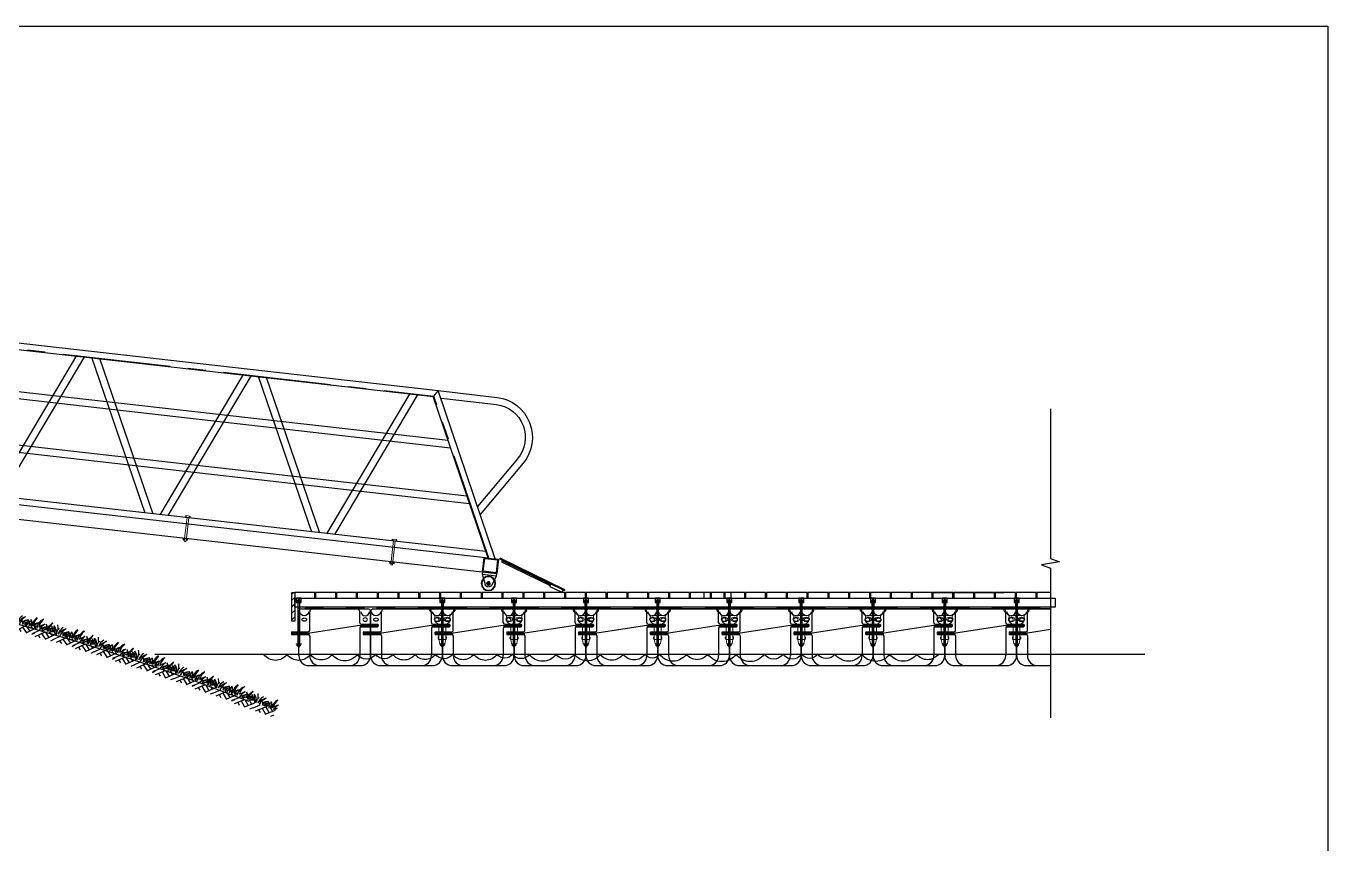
# Model space of a CAD drawing. Header units: millimetres. Extents: x -1822632 to -1305911, y 1206448 to 1536160.
# Drawn here: x -1693630 to -1684561, y 1238765 to 1244462 of the extents above; entities that cross this region are included whole.
import ezdxf

# ---------------------------------------------------------------- set-up
doc = ezdxf.new("R2010")
doc.units = ezdxf.units.MM
doc.header["$LTSCALE"] = 1000
for name, pattern in [('1층 평면도$0$CENTER2', [1.125, 0.75, -0.125, 0.125, -0.125]), ('CENTER2', [28.575, 19.05, -3.175, 3.175, -3.175]), ('HIDDEN', [0.375, 0.25, -0.125])]:
    doc.linetypes.add(name, pattern=pattern)
doc.layers.get('0').update_dxf_attribs({"linetype": 'CONTINUOUS'})
for name, color, linetype in [('0-剖面', 6, 'CONTINUOUS'), ('0L-BLDG', 15, 'CONTINUOUS'), ('0L-线填充', 8, 'CONTINUOUS'), ('DIM_LEAD', 3, 'CONTINUOUS'), ('DIM_SYMB', 3, 'CONTINUOUS'), ('FT', 252, 'CONTINUOUS'), ('PUB_DIM', 3, 'CONTINUOUS'), ('W- bollard系船栓', 4, 'CONTINUOUS'), ('塑木板', 32, 'CONTINUOUS'), ('木龙骨', 25, 'CONTINUOUS'), ('桩', 170, 'CONTINUOUS'), ('水位', 102, 'CONTINUOUS'), ('浮栈道码头木地板', 44, 'CONTINUOUS'), ('短销钉', 253, 'CONTINUOUS'), ('螺栓', 146, 'CONTINUOUS'), ('钢架', 90, 'CONTINUOUS'), ('钢龙骨', 26, 'CONTINUOUS'), ('铝合金', 7, 'CONTINUOUS'), ('铝架', 4, 'CONTINUOUS')]:
    doc.layers.add(name, color=color, linetype=linetype)

# ---------------------------------------------------------------- blocks, each defined once
blk = doc.blocks.new('BLH浮筒立面')
at = {"layer": 'FT'}
for p, q in [((-250, 234.5), (-250, 375)), ((-230, 395), (230, 395)), ((-208.5, 397), (208.2, 397)), ((-208.5, 397), (-208.5, 395)), ((-174.3, 244.5), (-174.3, 375)), ((174.3, 298.5), (174.3, 375)), ((208.2, 397), (208.2, 395)), ((250, 375), (250, 288.5)), ((174.3, 279.5), (-174.3, 225.5)), ((174.3, 279.5), (302.1, 279.5)), ((184.3, 288.5), (298.1, 288.5)), ((-302, 225.5), (-174.3, 225.5)), ((-298, 234.5), (-184.3, 234.5)), ((-298, 216.5), (-184.3, 216.5)), ((-250, 70), (-250, 216.5)), ((-174.3, 206.5), (-174.3, 70)), ((174.3, 260.5), (174.3, 70)), ((184.3, 270.5), (298.1, 270.5)), ((250, 270.5), (250, 70)), ((-180, 0), (180, 0))]:
    blk.add_line(p, q, dxfattribs=at)
at = {"layer": 'FT', "ltscale": 0.5}
for p, q in [((302.1, 284.5), (302.1, 274.5)), ((-302, 230.5), (-302, 220.5))]:
    blk.add_line(p, q, dxfattribs=at)
at = {"layer": 'FT'}
for centre, radius, start, end in [((-230, 375), 20, 90, 180), ((-0.2, -1768.5), 2175.5, 84.50426, 95.49574), ((-154.3, 375), 20, 90, 180), ((154.3, 375), 20, 0, 90), ((230, 375), 20, 0, 90), ((184.3, 298.5), 10, 180, 270), ((298.1, 274.5), 4, 270, 0), ((-298, 220.5), 4, 180, 270), ((-184.3, 244.5), 10, 270, 0), ((-184.3, 206.5), 10, 0, 90), ((184.3, 260.5), 10, 90, 180), ((-180, 70), 70, 180, 270), ((-104.3, 70), 70, 180, 270), ((104.3, 70), 70, 270, 0), ((180, 70), 70, 270, 0)]:
    blk.add_arc(centre, radius, start, end, dxfattribs=at)
at = {"layer": 'FT', "ltscale": 0.5}
for centre, start, end in [((298.1, 284.5), 0, 90), ((-298, 230.5), 90, 180)]:
    blk.add_arc(centre, 4, start, end, dxfattribs=at)
at = {"layer": 'FT', "extrusion": (0, 0, -1)}
blk.add_ellipse((-212.1, 375), major_axis=(-30.4, 0), ratio=0.921809, start_param=3.141593, end_param=6.283185, dxfattribs=at)
at = {"layer": 'FT'}
blk.add_ellipse((211.9, 375.4), major_axis=(30.4, 0.1), ratio=0.921809, start_param=3.141593, end_param=6.283185, dxfattribs=at)
blk.add_ellipse((-212.1, 320.5), major_axis=(-16, 0), ratio=0.75, dxfattribs=at)
at = {"layer": 'FT', "extrusion": (0, 0, -1)}
blk.add_ellipse((212.1, 320.5), major_axis=(16, 0), ratio=0.75, dxfattribs=at)
blk = doc.blocks.new('dxd')
at = {"layer": '短销钉', "lineweight": 13}
for p, q in [((-85.7, 227.1), (-55.8, 200.2)), ((-79, 244.5), (79, 244.5)), ((-77.5, 244.5), (-77.5, 246.5)), ((-77.5, 246.5), (77.5, 246.5)), ((-52.5, 180.1), (-52.5, 192.7)), ((-42.5, 197.2), (42.5, 197.2)), ((52.5, 180.1), (52.5, 192.7)), ((85.7, 227.1), (55.8, 200.2)), ((77.5, 244.5), (77.5, 246.5)), ((-48.8, 152.9), (-27.7, 135.8)), ((-24, 30), (-24, 128)), ((-19.2, 132.8), (19.2, 132.8)), ((24, 30), (24, 128)), ((48.8, 152.9), (27.7, 135.8)), ((-29, 38.9), (-29, 45)), ((-26, 48), (-24, 48)), ((-24, 30), (24, 30)), ((-24, 30), (-18.4, 2)), ((-16, 0), (16, 0)), ((-6, 39), (-6, 44.3)), ((6, 39), (6, 44.3)), ((24, 30), (18.4, 2)), ((26, 48), (24, 48)), ((29, 38.9), (29, 45))]:
    blk.add_line(p, q, dxfattribs=at)
at = {"layer": '短销钉', "lineweight": 13, "ltscale": 0.1}
for p, q in [((-18.4, 2), (-18, 0)), ((-18, 0), (-16, 0)), ((16, 0), (18, 0)), ((18.4, 2), (18, 0))]:
    blk.add_line(p, q, dxfattribs=at)
at = {"layer": '短销钉', "lineweight": 13}
for centre, radius, start, end in [((-79, 234.5), 10, 90, 228.00092), ((0, -1254.1), 1502.6, 87.04345, 92.95655), ((-62.5, 192.7), 10, 0, 48.00092), ((-34.5, 154.5), 31.4, 56.41658, 122.85309), ((34.5, 154.5), 31.3, 57.12872, 123.60194), ((62.5, 192.7), 10, 131.99908, 180), ((79, 234.5), 10, 311.99908, 90), ((-43.5, 170), 13.5, 126.56574, 231), ((-42.5, 160.6), 10, 184.14788, 231), ((-34.5, 185.6), 31.4, 236.13806, 303.55692), ((-34, 128), 10, 0, 51), ((-25.5, 170), 13.5, 308.36964, 51.90106), ((25.5, 170), 13.5, 128.09894, 231.63036), ((34.5, 185.6), 31.4, 236.43853, 303.86649), ((34, 128), 10, 129, 180), ((42.5, 160.6), 10, 309, 355.85212), ((43.5, 170), 13.5, 309, 53.43426), ((-26, 45), 3, 90, 180), ((-16, 2.5), 2.5, 191.30993, 270), ((-3, 44.3), 3, 115.37693, 180), ((0, 38), 10, 64.62307, 115.37693), ((3, 44.3), 3, 0, 64.62307), ((16, 2.5), 2.5, 270, 348.69007), ((26, 45), 3, 0, 90)]:
    blk.add_arc(centre, radius, start, end, dxfattribs=at)
for centre, major_axis, start_param, end_param in [((-23, 38.9), (0, -9), 4.712389, 6.115737), ((0, 39), (0, 9), 1.570796, 4.712389)]:
    blk.add_ellipse(centre, major_axis=major_axis, ratio=0.666667, start_param=start_param, end_param=end_param, dxfattribs=at)
at = {"layer": '短销钉', "lineweight": 13, "extrusion": (0, 0, -1)}
blk.add_ellipse((23, 38.9), major_axis=(0, -9), ratio=0.666667, start_param=4.712389, end_param=6.115737, dxfattribs=at)
blk = doc.blocks.new('φ8浮筒龙骨专用螺栓')
at = {"layer": '木龙骨', "linetype": 'HIDDEN'}
for points in [[(-17.5, -30), (17.5, -30), (17.5, 0), (-17.5, 0)], [(-7, -70), (7, -70), (7, -30), (-7, -30)]]:
    blk.add_lwpolyline(points, close=True, dxfattribs=at)
at = {"layer": '螺栓'}
for points in [[(-12, -30), (12, -30), (12, -28.5), (-12, -28.5)], [(-10.5, -26.5), (10.5, -26.5), (10.5, -16.5), (-10.5, -16.5)], [(-9, -28.5), (9, -28.5), (9, -26.5), (-9, -26.5)], [(-6, -337), (6, -337), (6, -11.5), (-6, -11.5)], [(-5.5, -26.5), (5.5, -26.5), (5.5, -16.5), (-5.5, -16.5)], [(-10.5, -322), (10.5, -322), (10.5, -332), (-10.5, -332)], [(-9, -320), (9, -320), (9, -322), (-9, -322)], [(-5.5, -322), (5.5, -322), (5.5, -332), (-5.5, -332)]]:
    blk.add_lwpolyline(points, close=True, dxfattribs=at)
blk = doc.blocks.new('sfsfsf')
at = {"layer": '0L-BLDG'}
for p, q in [((-544, 104), (-547, 21)), ((-151, 75), (-153, 0)), ((175, 106), (172, 23))]:
    blk.add_line(p, q, dxfattribs=at)
for centre, radius, start, end in [((-285, 28), 269, 131.328, 163.4726), ((-241, 71), 272, 144.0045, 182.934), ((436, -799), 1272, 132.3219, 138.1793), ((-29, -151), 488, 143.2383, 162.0037), ((-226, -224), 351, 113.2948, 137.5754), ((-295, -41), 156, 111.2291, 164.8489), ((-262, -82), 176, 103.3437, 152.2108), ((-546, 34), 193, 19.5043, 35.4531), ((-526, 1), 199, 21.7038, 46.6813), ((-607, 276), 338, 315.493, 322.7364), ((-546, 34), 193, 9.4499, 19.3645), ((-226, -224), 351, 110.9046, 111.528), ((-790, 480), 582, 319.0857, 331.8872), ((-286, -1), 89.5, 101.6702, 126.5324), ((-526, 1), 199, 3.736, 20.3431), ((-607, 276), 338, 324.2999, 348.0213), ((-206, -1), 122, 107.4651, 173.0257), ((-109, -16), 190, 135.3264, 167.6164), ((-169, -142), 188, 95.8648, 130.6938), ((-223, -103), 152, 76.628, 112.7466), ((-478, -82), 297, 25.9988, 46.5398), ((-422, 25), 184, 7.2256, 36.1607), ((-350, 0), 195, 4.6089, 54.001), ((-22958, -9465), 24676, 22.5552, 22.9533), ((-830, -94), 720, 16.0944, 23.6925), ((-84, 66), 67.8, 124.5263, 172.4609), ((111, 10), 228, 136.4621, 177.3534), ((291, -208), 467, 127.9404, 150.7712), ((-1005, -426), 1040, 28.1552, 29.7459), ((240, -60), 324, 137.0018, 169.237), ((-87, 16), 72.2, 354.4123, 49.4868), ((-52, 15), 56.7, 356.8974, 77.9443), ((198, -201), 338, 112.0723, 129.4307), ((161, -85), 215, 113.6962, 141.2107), ((208, -168), 283, 103.628, 134.5639), ((178, -54), 165, 102.6846, 160.8137), ((156, -46), 117, 117.837, 153.49), ((-187, -186), 396, 28.7911, 50.7586), ((-94, -31), 218, 8.0847, 44.0804), ((153, -13), 86.8, 126.3362, 171.2764), ((-4, 7), 179, 3.8694, 45.0841), ((-11, 28), 170, 355.378, 38.3417), ((396, 43), 230, 136.4277, 163.9932), ((387, -99), 237, 117.5038, 147.9878), ((549, 31), 360, 152.0196, 180.2378), ((399, -40), 194, 128.6967, 167.7867), ((305, -49), 101, 107.5105, 150.6198), ((372, -88), 166, 125.8142, 147.734)]:
    blk.add_arc(centre, radius, start, end, dxfattribs=at)
blk = doc.blocks.new('$LinePat$素土夯实')
at = {"color": 0}
for p, q in [((0, -210), (210, 0)), ((120, -300), (420, 0)), ((420, 0), (608, -188)), ((495, -300), (795, 0)), ((615, 0), (705, -90)), ((210, -210), (300, -300)), ((315, -105), (502, -293)), ((705, -300), (795, -210))]:
    blk.add_line(p, q, dxfattribs=at)
blk = doc.blocks.new('*U142')
at = {"color": 8, "yscale": 0.1666666666666667, "zscale": 0.1666666666666667}
for p, xscale, rotation in [((0, -0.1), 0.1938940789423847, 1.060179738560831), ((154.1, 2.7), 0.1938940789423403, 1.482122365120144)]:
    blk.add_blockref('$LinePat$素土夯实', p, dxfattribs=dict(at, xscale=xscale, rotation=rotation))
at = {"layer": '0L-线填充', "xscale": 0.3600000000001922, "yscale": 0.3600000000001922, "zscale": 0.3600000000001922, "rotation": 1.143883909654198}
blk.add_blockref('sfsfsf', (216.2, 4.1), dxfattribs=at)
blk = doc.blocks.new('*U143')
at = {"layer": 'PUB_DIM', "color": 0, "linetype": 'ByBlock', "lineweight": -2, "transparency": 16777216}
for p, rotation in [((-1696162.8, 1240813.7, 0), 352.1841600465046), ((-1695871.9, 1240771.4, 0), 351.2586866157801), ((-1695581.6, 1240724.4, 0), 350.3332131850554), ((-1695292.2, 1240672.7, 0), 349.4077397543307), ((-1695003.6, 1240616.3, 0), 348.4822663236062), ((-1694716, 1240555.3, 0), 347.5567928928812), ((-1694429.5, 1240489.6, 0), 346.6313194621559), ((-1694144, 1240419.3, 0), 345.7058460314313), ((-1693859.7, 1240344.4, 0), 344.7803726007063), ((-1693576.6, 1240264.9, 0), 343.8548991699813), ((-1693294.8, 1240180.9, 0), 342.9294257392563), ((-1693014.5, 1240092.3, 0), 342.0039523085309), ((-1692735.6, 1239999.2, 0), 341.0784788778055), ((-1692458.3, 1239901.7, 0), 340.153005447081), ((-1692182.5, 1239799.6, 0), 339.2275320163556)]:
    blk.add_blockref('*U142', p, dxfattribs=dict(at, rotation=rotation))
blk = doc.blocks.new('21')
at = {"color": 1}
for p, q in [((164287.7, -97888), (164187.7, -97888)), ((164187.7, -97888), (164187.7, -97903)), ((164287.7, -97903), (164187.7, -97903)), ((164197.7, -97963), (164197.7, -97903)), ((164277.7, -97903), (164277.7, -97963)), ((164287.7, -97888), (164287.7, -97903)), ((164197.7, -97963), (164217.7, -97983)), ((164257.7, -97983), (164217.7, -97983)), ((164277.7, -97963), (164257.7, -97983))]:
    blk.add_line(p, q, dxfattribs=at)
blk.add_circle((164237.7, -97954), 9, dxfattribs=at)
blk = doc.blocks.new('0')
for p, q in [((164895.2, -98469.7), (164915.2, -98449.7)), ((164895.2, -98469.7), (164895.2, -98519.7)), ((164975.2, -98449.7), (164915.2, -98449.7)), ((164995.2, -98469.7), (164975.2, -98449.7)), ((164995.2, -98469.7), (164995.2, -98519.7)), ((165025.2, -98519.7), (164865.2, -98519.7)), ((164865.2, -98534.7), (164865.2, -98519.7)), ((165025.2, -98534.7), (164865.2, -98534.7)), ((165025.2, -98534.7), (165025.2, -98519.7))]:
    blk.add_line(p, q)
blk.add_circle((164945.2, -98472.9), 9)
blk = doc.blocks.new('滚轮支架 -left')
for p, q in [((-50, 10), (-22.4, 81)), ((50, 10), (22.4, 81))]:
    blk.add_line(p, q)
at = {"color": 3, "linetype": 'CENTER2'}
for p, q in [((-15, 70), (15, 70)), ((0, 85), (0, 55))]:
    blk.add_line(p, q, dxfattribs=at)
blk.add_lwpolyline([(-50, 10), (50, 10), (50, -5), (-50, -5)], close=True)
blk.add_circle((0, 70), 11)
blk.add_arc((0, 70), 25, 26.19556, 153.80444)
blk = doc.blocks.new('滚轮')
for radius in [50, 47, 12.2, 10.3]:
    blk.add_circle((0, 0), radius)
blk = doc.blocks.new('df1234')
at = {"color": 1, "lineweight": 9}
for p, q in [((45872.7, -15688.5), (45872.7, -15698.5)), ((45872.7, -15688.5), (45904.7, -15688.5)), ((45877.7, -15688.5), (45877.7, -15698.5)), ((45899.7, -15688.5), (45899.7, -15698.5)), ((45904.7, -15688.5), (45904.7, -15698.5)), ((45872.7, -15698.5), (45904.7, -15698.5)), ((45882.7, -15698.5), (45882.7, -15865.4)), ((45894.7, -15698.5), (45894.7, -15865.4)), ((45872.7, -15848.1), (45872.7, -15858.1)), ((45872.7, -15848.1), (45904.7, -15848.1)), ((45872.7, -15858.1), (45904.7, -15858.1)), ((45877.7, -15848.1), (45877.7, -15858.1)), ((45885.7, -15868.4), (45882.7, -15865.4)), ((45891.7, -15868.4), (45885.7, -15868.4)), ((45894.7, -15865.4), (45891.7, -15868.4)), ((45899.7, -15848.1), (45899.7, -15858.1)), ((45904.7, -15848.1), (45904.7, -15858.1))]:
    blk.add_line(p, q, dxfattribs=at)
for points in [[(45870.7, -15701.3), (45906.7, -15701.3), (45906.7, -15698.5), (45870.7, -15698.5)], [(45870.7, -15848.1), (45906.7, -15848.1), (45906.7, -15845.3), (45870.7, -15845.3)]]:
    blk.add_lwpolyline(points, close=True, dxfattribs=at)
blk = doc.blocks.new('引桥')
at = {"color": 4}
for p, q in [((474036.6, 4418596.5), (474564.5, 4419716.5)), ((474086.3, 4418596.5), (474593, 4419671.5)), ((479880, 4419716.5), (474564.5, 4419716.5)), ((474564.5, 4419716.5), (474593, 4419671.5)), ((479436.2, 4419671.5), (474593, 4419671.5)), ((479464.7, 4419716.5), (479436.2, 4419671.5)), ((479942.8, 4418596.5), (479436.2, 4419671.5)), ((479992.6, 4418596.5), (479464.7, 4419716.5))]:
    blk.add_line(p, q, dxfattribs=at)
at = {"color": 8, "linetype": '1층 평면도$0$CENTER2'}
for p, q in [((474081.9, 4418596.5), (474590.5, 4419675.5)), ((479438.7, 4419675.5), (474590.5, 4419675.5)), ((479947.3, 4418596.5), (479438.7, 4419675.5))]:
    blk.add_line(p, q, dxfattribs=at)
at = {"layer": 'DIM_LEAD', "color": 0}
for p, q in [((479573.1, 4419380.9), (474456.2, 4419381.2)), ((479596.7, 4419330.9), (474432.6, 4419331.2)), ((479747.5, 4419010.8), (474281.8, 4419011.2)), ((479771.1, 4418960.8), (474258.3, 4418961.2))]:
    blk.add_line(p, q, dxfattribs=at)
at = {"layer": 'DIM_LEAD', "color": 2}
for p, q in [((474107.1, 4418640.5), (474086.3, 4418596.5)), ((474107.1, 4418640.5), (479922.1, 4418640.5)), ((479922.1, 4418640.5), (479942.8, 4418596.5)), ((480014.6, 4418640.5), (480014.6, 4418596.5)), ((474086.3, 4418596.5), (479942.8, 4418596.5))]:
    blk.add_line(p, q, dxfattribs=at)
at = {"layer": '钢架', "color": 4}
for p, q in [((474564.5, 4419716.5), (474149.2, 4419716.5)), ((474534.5, 4419666.5), (474149.2, 4419666.5)), ((479464.7, 4419716.5), (479880, 4419716.5)), ((479488.3, 4419666.5), (479880, 4419666.5)), ((473918, 4419281.5), (474176.2, 4418892.7)), ((473961.3, 4419306.5), (474201.2, 4418945.7)), ((480067.8, 4419306.5), (479828, 4418945.7)), ((480111.1, 4419281.5), (479852.9, 4418892.7))]:
    blk.add_line(p, q, dxfattribs=at)
for centre, radius, start, end in [((474154.3, 4419434.8), 281.7, 91.04321, 212.98695), ((474154.3, 4419434.8), 231.8, 91.27485, 213.61464), ((479874.9, 4419434.8), 281.7, 327.01305, 88.95679), ((479874.8, 4419434.8), 231.8, 326.38536, 88.72515)]:
    blk.add_arc(centre, radius, start, end, dxfattribs=at)
at = {"layer": '铝合金', "color": 3}
for p, q in [((474014.6, 4418496.5), (474014.6, 4418596.5)), ((480014.6, 4418596.5), (480014.6, 4418496.5)), ((479914.6, 4418496.5), (474014.6, 4418496.5))]:
    blk.add_line(p, q, dxfattribs=at)
for points in [[(474014.6, 4418496.5), (474114.6, 4418496.5), (474114.6, 4418596.5), (474014.6, 4418596.5)], [(474019.6, 4418501.5), (474109.6, 4418501.5), (474109.6, 4418591.5), (474019.6, 4418591.5)], [(480014.6, 4418496.5), (479914.6, 4418496.5), (479914.6, 4418596.5), (480014.6, 4418596.5)], [(480009.6, 4418501.5), (479919.6, 4418501.5), (479919.6, 4418591.5), (480009.6, 4418591.5)]]:
    blk.add_lwpolyline(points, close=True, dxfattribs=at)
at = {"layer": '铝架', "color": 0}
for p, q in [((474702.5, 4419675.5), (475168.3, 4418640.5)), ((474757.3, 4419675.5), (475224.3, 4418637.9)), ((475765.7, 4419675.5), (475274.3, 4418639.1)), ((475821, 4419675.5), (475330.2, 4418640.5)), ((475871, 4419675.5), (476336.8, 4418640.5)), ((475925.9, 4419675.5), (476392.8, 4418637.9)), ((476934.3, 4419675.5), (476442.8, 4418639.1)), ((476989.6, 4419675.5), (476498.8, 4418640.5)), ((477039.6, 4419675.5), (477505.4, 4418640.5)), ((477094.4, 4419675.5), (477561.4, 4418637.9)), ((478102.8, 4419675.5), (477611.4, 4418639.1)), ((478158.1, 4419675.5), (477667.4, 4418640.5)), ((478208.1, 4419675.5), (478673.9, 4418640.5)), ((478263, 4419675.5), (478729.9, 4418637.9)), ((479271.4, 4419675.5), (478779.9, 4418639.1)), ((479326.7, 4419675.5), (478835.9, 4418640.5))]:
    blk.add_line(p, q, dxfattribs=at)
at = {"rotation": 180}
blk.add_blockref('滚轮支架 -left', (474064.6, 4418491.5), dxfattribs=at)
blk.add_blockref('滚轮支架 -left', (474064.6, 4418491.5), dxfattribs=at)
blk.add_blockref('滚轮', (474064.6, 4418421.5))
at = {"color": 1}
for name, p in [('0', (315019.4, 4516903.3)), ('21', (315726.9, 4516384.5))]:
    blk.add_blockref(name, p, dxfattribs=at)
at = {"layer": 'DIM_LEAD', "color": 0}
for p in [(428860.3, 4434341.8), (430308.3, 4434341.8), (431756.3, 4434341.8), (433204.3, 4434341.8)]:
    blk.add_blockref('df1234', p, dxfattribs=at)

msp = doc.modelspace()

# ---------------------------------------------------------------- hatches: boundary and pattern name
at = {"layer": '塑木板'}
h = msp.add_hatch(dxfattribs=at)
h.set_pattern_fill('ANSI31', color=256, scale=20)
h.set_pattern_definition([(45, (-3870740.676, 703449.637), (-22.4506403, 22.4506403), [])])
h.paths.add_polyline_path([(-1691778.124, 1240517.428), (-1691758.124, 1240517.428), (-1691758.124, 1240317.428), (-1691778.124, 1240317.428)])

# ---------------------------------------------------------------- linework, layer by layer
at = {"elevation": 0}
for points in [[(-1696162.797, 1240813.736, -0.05811794), (-1692079.272, 1239760.084, 0.01104688)], [(-1689973.661, 1240576.762), (-1689981.584, 1240560.485, 0.41421356), (-1689981.122, 1240559.149), (-1689897.503, 1240518.445, 0.41421356), (-1689896.166, 1240518.906), (-1689888.243, 1240535.183)]]:
    msp.add_lwpolyline(points, format="xyb", dxfattribs=at)
msp.add_lwpolyline([(-1689878.4, 1240534.841), (-1689879.713, 1240532.143, -0.41421356), (-1689881.05, 1240531.682), (-1690328.441, 1240749.454, -0.41651415), (-1690328.899, 1240750.798), (-1690327.121, 1240754.38, -0.41191671), (-1690325.787, 1240754.835), (-1689879.323, 1240537.514, -0.41421356)], format="xyb", close=True, dxfattribs=at)
for points in [[(-1689973.661, 1240576.762), (-1690311.737, 1240741.323), (-1690317.427, 1240729.634), (-1689979.35, 1240565.074)], [(-1691740.672, 1240450.928), (-1691719.672, 1240450.928), (-1691719.672, 1240460.928), (-1691740.672, 1240460.928)], [(-1691736.172, 1240140.428), (-1691724.172, 1240140.428), (-1691724.172, 1240465.928), (-1691736.172, 1240465.928)], [(-1691735.672, 1240450.928), (-1691724.672, 1240450.928), (-1691724.672, 1240460.928), (-1691735.672, 1240460.928)], [(-1690740.672, 1240450.928), (-1690719.672, 1240450.928), (-1690719.672, 1240460.928), (-1690740.672, 1240460.928)], [(-1690736.172, 1240140.428), (-1690724.172, 1240140.428), (-1690724.172, 1240465.928), (-1690736.172, 1240465.928)], [(-1690735.672, 1240450.928), (-1690724.672, 1240450.928), (-1690724.672, 1240460.928), (-1690735.672, 1240460.928)], [(-1689740.672, 1240450.928), (-1689719.672, 1240450.928), (-1689719.672, 1240460.928), (-1689740.672, 1240460.928)], [(-1689736.172, 1240140.428), (-1689724.172, 1240140.428), (-1689724.172, 1240465.928), (-1689736.172, 1240465.928)], [(-1689735.672, 1240450.928), (-1689724.672, 1240450.928), (-1689724.672, 1240460.928), (-1689735.672, 1240460.928)], [(-1688740.672, 1240450.928), (-1688719.672, 1240450.928), (-1688719.672, 1240460.928), (-1688740.672, 1240460.928)], [(-1688736.172, 1240140.428), (-1688724.172, 1240140.428), (-1688724.172, 1240465.928), (-1688736.172, 1240465.928)], [(-1688735.672, 1240450.928), (-1688724.672, 1240450.928), (-1688724.672, 1240460.928), (-1688735.672, 1240460.928)], [(-1688240.672, 1240450.928), (-1688219.672, 1240450.928), (-1688219.672, 1240460.928), (-1688240.672, 1240460.928)], [(-1688236.172, 1240140.428), (-1688224.172, 1240140.428), (-1688224.172, 1240465.928), (-1688236.172, 1240465.928)], [(-1688235.672, 1240450.928), (-1688224.672, 1240450.928), (-1688224.672, 1240460.928), (-1688235.672, 1240460.928)], [(-1687240.672, 1240450.928), (-1687219.672, 1240450.928), (-1687219.672, 1240460.928), (-1687240.672, 1240460.928)], [(-1687236.172, 1240140.428), (-1687224.172, 1240140.428), (-1687224.172, 1240465.928), (-1687236.172, 1240465.928)], [(-1687235.672, 1240450.928), (-1687224.672, 1240450.928), (-1687224.672, 1240460.928), (-1687235.672, 1240460.928)], [(-1691742.172, 1240447.428), (-1691718.172, 1240447.428), (-1691718.172, 1240448.928), (-1691742.172, 1240448.928)], [(-1691739.172, 1240448.928), (-1691721.172, 1240448.928), (-1691721.172, 1240450.928), (-1691739.172, 1240450.928)], [(-1690742.172, 1240447.428), (-1690718.172, 1240447.428), (-1690718.172, 1240448.928), (-1690742.172, 1240448.928)], [(-1690739.172, 1240448.928), (-1690721.172, 1240448.928), (-1690721.172, 1240450.928), (-1690739.172, 1240450.928)], [(-1689742.172, 1240447.428), (-1689718.172, 1240447.428), (-1689718.172, 1240448.928), (-1689742.172, 1240448.928)], [(-1689739.172, 1240448.928), (-1689721.172, 1240448.928), (-1689721.172, 1240450.928), (-1689739.172, 1240450.928)], [(-1688742.172, 1240447.428), (-1688718.172, 1240447.428), (-1688718.172, 1240448.928), (-1688742.172, 1240448.928)], [(-1688739.172, 1240448.928), (-1688721.172, 1240448.928), (-1688721.172, 1240450.928), (-1688739.172, 1240450.928)], [(-1688242.172, 1240447.428), (-1688218.172, 1240447.428), (-1688218.172, 1240448.928), (-1688242.172, 1240448.928)], [(-1688239.172, 1240448.928), (-1688221.172, 1240448.928), (-1688221.172, 1240450.928), (-1688239.172, 1240450.928)], [(-1687242.172, 1240447.428), (-1687218.172, 1240447.428), (-1687218.172, 1240448.928), (-1687242.172, 1240448.928)], [(-1687239.172, 1240448.928), (-1687221.172, 1240448.928), (-1687221.172, 1240450.928), (-1687239.172, 1240450.928)], [(-1691747.172, 1240158.928), (-1691713.172, 1240158.928), (-1691713.172, 1240157.428), (-1691747.172, 1240157.428)], [(-1691740.672, 1240155.428), (-1691719.672, 1240155.428), (-1691719.672, 1240145.428), (-1691740.672, 1240145.428)], [(-1691739.172, 1240157.428), (-1691721.172, 1240157.428), (-1691721.172, 1240155.428), (-1691739.172, 1240155.428)], [(-1691735.672, 1240155.428), (-1691724.672, 1240155.428), (-1691724.672, 1240145.428), (-1691735.672, 1240145.428)], [(-1690747.172, 1240158.928), (-1690713.172, 1240158.928), (-1690713.172, 1240157.428), (-1690747.172, 1240157.428)], [(-1690740.672, 1240155.428), (-1690719.672, 1240155.428), (-1690719.672, 1240145.428), (-1690740.672, 1240145.428)], [(-1690739.172, 1240157.428), (-1690721.172, 1240157.428), (-1690721.172, 1240155.428), (-1690739.172, 1240155.428)], [(-1690735.672, 1240155.428), (-1690724.672, 1240155.428), (-1690724.672, 1240145.428), (-1690735.672, 1240145.428)], [(-1689747.172, 1240158.928), (-1689713.172, 1240158.928), (-1689713.172, 1240157.428), (-1689747.172, 1240157.428)], [(-1689740.672, 1240155.428), (-1689719.672, 1240155.428), (-1689719.672, 1240145.428), (-1689740.672, 1240145.428)], [(-1689739.172, 1240157.428), (-1689721.172, 1240157.428), (-1689721.172, 1240155.428), (-1689739.172, 1240155.428)], [(-1689735.672, 1240155.428), (-1689724.672, 1240155.428), (-1689724.672, 1240145.428), (-1689735.672, 1240145.428)], [(-1688747.172, 1240158.928), (-1688713.172, 1240158.928), (-1688713.172, 1240157.428), (-1688747.172, 1240157.428)], [(-1688740.672, 1240155.428), (-1688719.672, 1240155.428), (-1688719.672, 1240145.428), (-1688740.672, 1240145.428)], [(-1688739.172, 1240157.428), (-1688721.172, 1240157.428), (-1688721.172, 1240155.428), (-1688739.172, 1240155.428)], [(-1688735.672, 1240155.428), (-1688724.672, 1240155.428), (-1688724.672, 1240145.428), (-1688735.672, 1240145.428)], [(-1688247.172, 1240158.928), (-1688213.172, 1240158.928), (-1688213.172, 1240157.428), (-1688247.172, 1240157.428)], [(-1688240.672, 1240155.428), (-1688219.672, 1240155.428), (-1688219.672, 1240145.428), (-1688240.672, 1240145.428)], [(-1688239.172, 1240157.428), (-1688221.172, 1240157.428), (-1688221.172, 1240155.428), (-1688239.172, 1240155.428)], [(-1688235.672, 1240155.428), (-1688224.672, 1240155.428), (-1688224.672, 1240145.428), (-1688235.672, 1240145.428)], [(-1687247.172, 1240158.928), (-1687213.172, 1240158.928), (-1687213.172, 1240157.428), (-1687247.172, 1240157.428)], [(-1687240.672, 1240155.428), (-1687219.672, 1240155.428), (-1687219.672, 1240145.428), (-1687240.672, 1240145.428)], [(-1687239.172, 1240157.428), (-1687221.172, 1240157.428), (-1687221.172, 1240155.428), (-1687239.172, 1240155.428)], [(-1687235.672, 1240155.428), (-1687224.672, 1240155.428), (-1687224.672, 1240145.428), (-1687235.672, 1240145.428)]]:
    msp.add_lwpolyline(points, close=True, dxfattribs=at)
msp.add_lwpolyline([(-1689975.849, 1240572.267), (-1690313.926, 1240736.827)], dxfattribs=at)
at = {"layer": '0-剖面', "color": 6}
msp.add_line((-1687305.172, 1240517.428, 0), (-1686818.821, 1240517.428, 0), dxfattribs=at)
at = {"layer": 'DIM_SYMB', "elevation": 0}
msp.add_lwpolyline([(-1686493.339, 1241795.599), (-1686493.339, 1240753.712), (-1686430.339, 1240730.782), (-1686556.339, 1240708.565), (-1686493.339, 1240686.212), (-1686493.339, 1239644.325)], dxfattribs=at)
at = {"layer": 'FT'}
for p, q in [((-1686730.172, 1240241.928, 0), (-1686730.172, 1240382.428, 0)), ((-1686710.172, 1240402.428, 0), (-1686493.339, 1240402.428, 0)), ((-1686688.672, 1240404.428, 0), (-1686493.339, 1240404.428, 0)), ((-1686688.672, 1240404.428, 0), (-1686688.672, 1240402.428, 0)), ((-1686654.436, 1240251.928, 0), (-1686654.436, 1240382.428, 0)), ((-1686782.209, 1240232.928, 0), (-1686654.436, 1240232.928, 0)), ((-1686778.209, 1240241.928, 0), (-1686664.436, 1240241.928, 0)), ((-1686778.209, 1240223.928, 0), (-1686664.436, 1240223.928, 0)), ((-1686730.172, 1240077.428, 0), (-1686730.172, 1240223.928, 0)), ((-1686493.339, 1240257.888, 0), (-1686654.436, 1240232.928, 0)), ((-1686654.436, 1240213.928, 0), (-1686654.436, 1240077.428, 0)), ((-1686660.172, 1240007.428, 0), (-1686493.339, 1240007.428, 0))]:
    msp.add_line(p, q, dxfattribs=at)
at = {"layer": 'FT', "ltscale": 0.5}
msp.add_line((-1686782.209, 1240237.928, 0), (-1686782.209, 1240227.928, 0), dxfattribs=at)
at = {"layer": 'FT'}
for centre, radius, start, end in [((-1686710.172, 1240382.428, 0), 20, 90, 180), ((-1686480.322, 1238238.943, 0), 2175.485, 90.3428272, 95.4957401), ((-1686634.436, 1240382.428, 0), 20, 90, 180), ((-1686778.209, 1240227.928, 0), 4, 180, 270), ((-1686664.436, 1240251.928, 0), 10, 270, 0), ((-1686664.436, 1240213.928, 0), 10, 0, 90), ((-1686660.172, 1240077.428, 0), 70, 180, 270), ((-1686584.436, 1240077.428, 0), 70, 180, 270)]:
    msp.add_arc(centre, radius, start, end, dxfattribs=at)
at = {"layer": 'FT', "ltscale": 0.5}
msp.add_arc((-1686778.209, 1240237.928, 0), 4, 90, 180, dxfattribs=at)
at = {"layer": 'FT', "extrusion": (0, 0, -1)}
msp.add_ellipse((-1686692.304, 1240382.428, 0), major_axis=(-30.375, 0), ratio=0.92180925, start_param=3.14159265, end_param=6.28318531, dxfattribs=at)
at = {"layer": 'FT'}
msp.add_ellipse((-1686692.304, 1240327.928, 0), major_axis=(-16, 0), ratio=0.75, dxfattribs=at)
at = {"layer": 'W- bollard系船栓'}
msp.add_lwpolyline([(-1700658.166, 1244462.497), (-1684560.771, 1244462.497), (-1684560.771, 1233067.771), (-1700658.166, 1233067.771)], close=True, dxfattribs=at)
at = {"layer": '塑木板', "elevation": 0}
for points in [[(-1691778.124, 1240517.428), (-1691758.124, 1240517.428), (-1691758.124, 1240317.428), (-1691778.124, 1240317.428)], [(-1691758.124, 1240477.428), (-1686461.291, 1240477.428), (-1686461.291, 1240414.389), (-1691758.124, 1240414.389)]]:
    msp.add_lwpolyline(points, close=True, dxfattribs=at)
at = {"layer": '水位', "elevation": 0}
msp.add_lwpolyline([(-1687274.909, 1240087.399, -0.52056705), (-1687425.207, 1240087.354, -0.52056705), (-1687613.707, 1240087.298, -0.52056705), (-1687807.634, 1240087.24, -0.52056705), (-1687994.859, 1240087.183, -0.52056705), (-1688114.422, 1240087.148, -0.52056705), (-1688227.364, 1240087.114, -0.52056705), (-1688357.672, 1240087.075, -0.52056705), (-1688487.254, 1240087.036, -0.52056705), (-1688683.235, 1240086.977, -0.52056705), (-1688882.435, 1240086.918, -0.52056705), (-1689029.519, 1240086.874, -0.52056705), (-1689215.938, 1240086.818, -0.52056705), (-1689318.554, 1240086.787, -0.52056705), (-1689470.499, 1240086.742, -0.52056705), (-1689629.083, 1240086.694, -0.52056705), (-1689808.705, 1240086.64, -0.52056705), (-1689937.841, 1240086.602, -0.52056705), (-1690124.056, 1240086.546, -0.52056705), (-1690241.659, 1240086.511, -0.52056705), (-1690348.773, 1240086.479, -0.52056705), (-1690511.647, 1240086.43, -0.52056705), (-1690658.35, 1240086.386, -0.52056705), (-1690778.342, 1240086.35, -0.52056705), (-1690919.9, 1240086.308, -0.52056705), (-1691075.141, 1240086.261, -0.52056705), (-1691196.144, 1240086.225, -0.52056705), (-1691323.568, 1240086.187, -0.52056705), (-1691498.1, 1240086.135, -0.52056705), (-1691649.741, 1240086.089, -0.52056705), (-1691812.178, 1240086.04, -0.52056705), (-1691973.63, 1240085.992)], format="xyb", dxfattribs=at)
at = {"layer": '浮栈道码头木地板', "elevation": 0}
for points in [[(-1691758.124, 1240477.428), (-1691618.124, 1240477.428), (-1691618.124, 1240517.428), (-1691758.124, 1240517.428)], [(-1691613.124, 1240477.428), (-1691473.124, 1240477.428), (-1691473.124, 1240517.428), (-1691613.124, 1240517.428)], [(-1691468.124, 1240477.428), (-1691328.124, 1240477.428), (-1691328.124, 1240517.428), (-1691468.124, 1240517.428)], [(-1691323.124, 1240477.428), (-1691183.124, 1240477.428), (-1691183.124, 1240517.428), (-1691323.124, 1240517.428)], [(-1691178.124, 1240477.428), (-1691038.124, 1240477.428), (-1691038.124, 1240517.428), (-1691178.124, 1240517.428)], [(-1691033.124, 1240477.428), (-1690893.124, 1240477.428), (-1690893.124, 1240517.428), (-1691033.124, 1240517.428)], [(-1690888.124, 1240477.428), (-1690748.124, 1240477.428), (-1690748.124, 1240517.428), (-1690888.124, 1240517.428)], [(-1690743.124, 1240477.428), (-1690603.124, 1240477.428), (-1690603.124, 1240517.428), (-1690743.124, 1240517.428)], [(-1690598.124, 1240477.428), (-1690458.124, 1240477.428), (-1690458.124, 1240517.428), (-1690598.124, 1240517.428)], [(-1690453.124, 1240477.428), (-1690313.124, 1240477.428), (-1690313.124, 1240517.428), (-1690453.124, 1240517.428)], [(-1690308.124, 1240477.428), (-1690168.124, 1240477.428), (-1690168.124, 1240517.428), (-1690308.124, 1240517.428)], [(-1690163.124, 1240477.428), (-1690023.124, 1240477.428), (-1690023.124, 1240517.428), (-1690163.124, 1240517.428)], [(-1690018.124, 1240477.428), (-1689878.124, 1240477.428), (-1689878.124, 1240517.428), (-1690018.124, 1240517.428)], [(-1689873.124, 1240477.428), (-1689733.124, 1240477.428), (-1689733.124, 1240517.428), (-1689873.124, 1240517.428)], [(-1689728.124, 1240477.428), (-1689588.124, 1240477.428), (-1689588.124, 1240517.428), (-1689728.124, 1240517.428)], [(-1689583.124, 1240477.428), (-1689443.124, 1240477.428), (-1689443.124, 1240517.428), (-1689583.124, 1240517.428)], [(-1689438.124, 1240477.428), (-1689298.124, 1240477.428), (-1689298.124, 1240517.428), (-1689438.124, 1240517.428)], [(-1689293.124, 1240477.428), (-1689153.124, 1240477.428), (-1689153.124, 1240517.428), (-1689293.124, 1240517.428)], [(-1689148.124, 1240477.428), (-1689008.124, 1240477.428), (-1689008.124, 1240517.428), (-1689148.124, 1240517.428)], [(-1689003.124, 1240477.428), (-1688863.124, 1240477.428), (-1688863.124, 1240517.428), (-1689003.124, 1240517.428)], [(-1688908.124, 1240477.428), (-1688768.124, 1240477.428), (-1688768.124, 1240517.428), (-1688908.124, 1240517.428)], [(-1688858.124, 1240477.428), (-1688718.124, 1240477.428), (-1688718.124, 1240517.428), (-1688858.124, 1240517.428)], [(-1688763.124, 1240477.428), (-1688623.124, 1240477.428), (-1688623.124, 1240517.428), (-1688763.124, 1240517.428)], [(-1688618.124, 1240477.428), (-1688478.124, 1240477.428), (-1688478.124, 1240517.428), (-1688618.124, 1240517.428)], [(-1688473.124, 1240477.428), (-1688333.124, 1240477.428), (-1688333.124, 1240517.428), (-1688473.124, 1240517.428)], [(-1688328.124, 1240477.428), (-1688188.124, 1240477.428), (-1688188.124, 1240517.428), (-1688328.124, 1240517.428)], [(-1688183.124, 1240477.428), (-1688043.124, 1240477.428), (-1688043.124, 1240517.428), (-1688183.124, 1240517.428)], [(-1688038.124, 1240477.428), (-1687898.124, 1240477.428), (-1687898.124, 1240517.428), (-1688038.124, 1240517.428)], [(-1687893.124, 1240477.428), (-1687753.124, 1240477.428), (-1687753.124, 1240517.428), (-1687893.124, 1240517.428)], [(-1687748.124, 1240477.428), (-1687608.124, 1240477.428), (-1687608.124, 1240517.428), (-1687748.124, 1240517.428)], [(-1687603.124, 1240477.428), (-1687463.124, 1240477.428), (-1687463.124, 1240517.428), (-1687603.124, 1240517.428)], [(-1687458.124, 1240477.428), (-1687318.124, 1240477.428), (-1687318.124, 1240517.428), (-1687458.124, 1240517.428)], [(-1687313.124, 1240477.428), (-1687173.124, 1240477.428), (-1687173.124, 1240517.428), (-1687313.124, 1240517.428)], [(-1687168.124, 1240477.428), (-1687028.124, 1240477.428), (-1687028.124, 1240517.428), (-1687168.124, 1240517.428)], [(-1687023.124, 1240477.428), (-1686883.124, 1240477.428), (-1686883.124, 1240517.428), (-1687023.124, 1240517.428)], [(-1686878.124, 1240477.428), (-1686738.124, 1240477.428), (-1686738.124, 1240517.428), (-1686878.124, 1240517.428)], [(-1686733.124, 1240477.428), (-1686593.124, 1240477.428), (-1686593.124, 1240517.428), (-1686733.124, 1240517.428)]]:
    msp.add_lwpolyline(points, close=True, dxfattribs=at)
msp.add_lwpolyline([(-1686493.339, 1240517.428), (-1686588.124, 1240517.428), (-1686588.124, 1240477.428), (-1686493.339, 1240477.428)], dxfattribs=at)
at = {"layer": '钢龙骨', "linetype": 'HIDDEN', "elevation": 0}
for points in [[(-1691747.672, 1240447.428), (-1691712.672, 1240447.428), (-1691712.672, 1240477.428), (-1691747.672, 1240477.428)], [(-1690747.672, 1240447.428), (-1690712.672, 1240447.428), (-1690712.672, 1240477.428), (-1690747.672, 1240477.428)], [(-1689747.672, 1240447.428), (-1689712.672, 1240447.428), (-1689712.672, 1240477.428), (-1689747.672, 1240477.428)], [(-1688747.672, 1240447.428), (-1688712.672, 1240447.428), (-1688712.672, 1240477.428), (-1688747.672, 1240477.428)], [(-1688247.672, 1240447.428), (-1688212.672, 1240447.428), (-1688212.672, 1240477.428), (-1688247.672, 1240477.428)], [(-1691737.172, 1240407.428), (-1691723.172, 1240407.428), (-1691723.172, 1240447.428), (-1691737.172, 1240447.428)], [(-1690737.172, 1240407.428), (-1690723.172, 1240407.428), (-1690723.172, 1240447.428), (-1690737.172, 1240447.428)], [(-1689737.172, 1240407.428), (-1689723.172, 1240407.428), (-1689723.172, 1240447.428), (-1689737.172, 1240447.428)], [(-1688737.172, 1240407.428), (-1688723.172, 1240407.428), (-1688723.172, 1240447.428), (-1688737.172, 1240447.428)], [(-1688237.172, 1240407.428), (-1688223.172, 1240407.428), (-1688223.172, 1240447.428), (-1688237.172, 1240447.428)], [(-1687237.172, 1240407.428), (-1687223.172, 1240407.428), (-1687223.172, 1240447.428), (-1687237.172, 1240447.428)]]:
    msp.add_lwpolyline(points, close=True, dxfattribs=at)
at = {"layer": '钢龙骨', "color": 6, "linetype": 'HIDDEN', "elevation": 0}
msp.add_lwpolyline([(-1687247.672, 1240447.428), (-1687212.672, 1240447.428), (-1687212.672, 1240477.428), (-1687247.672, 1240477.428)], close=True, dxfattribs=at)
at = {"layer": '铝架'}
msp.add_line((-1692732.221, 1240086.04, 0), (-1685835.919, 1240086.04, 0), dxfattribs=at)

# ---------------------------------------------------------------- block references
at = {"layer": 'FT'}
for p in [(-1691480.172, 1240007.428, 0), (-1690980.172, 1240007.428, 0), (-1690480.172, 1240007.428, 0), (-1689980.172, 1240007.428, 0), (-1689480.172, 1240007.428, 0), (-1688980.172, 1240007.428, 0), (-1688480.172, 1240007.428, 0), (-1687980.172, 1240007.428, 0), (-1687480.172, 1240007.428, 0), (-1686980.172, 1240007.428, 0)]:
    msp.add_blockref('BLH浮筒立面', p, dxfattribs=at)
at = {"layer": 'PUB_DIM', "color": 3}
msp.add_blockref('*U143', (0, 0), dxfattribs=at)
at = {"layer": '桩', "xscale": -1, "rotation": 353.5267526793906}
msp.add_blockref('引桥', (-1717496.637, -3203118.309, 0), dxfattribs=at)
at = {"layer": '短销钉'}
for p in [(-1690730.172, 1240158.928, 0), (-1690230.172, 1240158.928, 0), (-1689730.172, 1240158.928, 0), (-1689229.732, 1240158.928, 0), (-1688730.172, 1240158.928, 0), (-1688230.172, 1240158.928, 0), (-1687730.172, 1240158.928, 0), (-1687230.172, 1240158.928, 0), (-1686730.172, 1240158.928, 0)]:
    msp.add_blockref('dxd', p, dxfattribs=at)
at = {"layer": '螺栓', "color": 3}
for p in [(-1690230.172, 1240477.428, 0), (-1689230.172, 1240477.428, 0), (-1687730.172, 1240477.428, 0), (-1686730.172, 1240477.428, 0)]:
    msp.add_blockref('φ8浮筒龙骨专用螺栓', p, dxfattribs=at)

doc.saveas('drawing.dxf')
